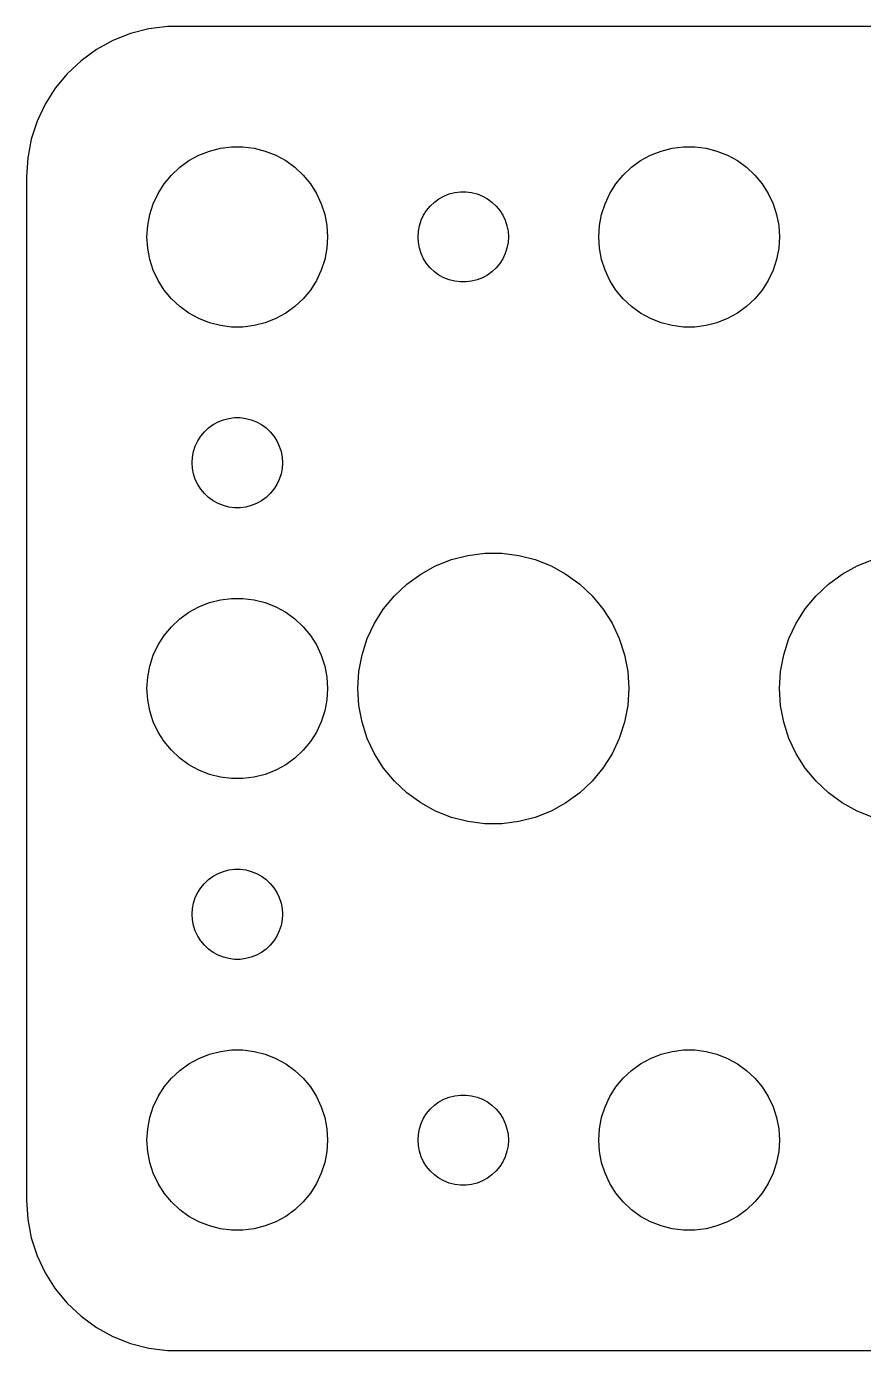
# Model space of a CAD drawing. Header units: metres. Extents: x -29.5 to 29.5, y 32 to 76.
# Drawn here: x -29.5 to -1.71, y 32.01 to 75.99 of the extents above; entities that cross this region are included whole.
import ezdxf

# ---------------------------------------------------------------- set-up
doc = ezdxf.new("R2010")
doc.units = ezdxf.units.M

msp = doc.modelspace()

# ---------------------------------------------------------------- linework, layer by layer
for p, q in [((-26.0451, 75.7553), (-26.6289, 75.5241)), ((-25.4369, 75.9114), (-26.0451, 75.7553)), ((-24.8139, 75.9901), (-25.4369, 75.9114)), ((24.8139, 75.9901), (-24.8139, 75.9901)), ((-27.1791, 75.2216), (-27.6871, 74.8526)), ((-26.6289, 75.5241), (-27.1791, 75.2216)), ((-27.6871, 74.8526), (-28.1448, 74.4227)), ((-28.1448, 74.4227), (-28.5451, 73.9389)), ((-28.5451, 73.9389), (-28.8815, 73.4088)), ((-28.8815, 73.4088), (-29.1489, 72.8406)), ((-29.1489, 72.8406), (-29.3429, 72.2434)), ((-29.3429, 72.2434), (-29.4606, 71.6267)), ((-24.1075, 71.533), (-23.7773, 71.7145)), ((-23.7773, 71.7145), (-23.427, 71.8532)), ((-23.427, 71.8532), (-23.0621, 71.9469)), ((-23.0621, 71.9469), (-22.6884, 71.9941)), ((-22.6884, 71.9941), (-22.3116, 71.9941)), ((-22.3116, 71.9941), (-21.9379, 71.9469)), ((-21.9379, 71.9469), (-21.5729, 71.8532)), ((-21.5729, 71.8532), (-21.2227, 71.7145)), ((-21.2227, 71.7145), (-20.8925, 71.533)), ((-9.10747, 71.533), (-8.77733, 71.7145)), ((-8.77733, 71.7145), (-8.42705, 71.8532)), ((-8.42705, 71.8532), (-8.06213, 71.9469)), ((-8.06213, 71.9469), (-7.68837, 71.9941)), ((-7.68837, 71.9941), (-7.31161, 71.9941)), ((-7.31161, 71.9941), (-6.93785, 71.9469)), ((-6.93785, 71.9469), (-6.57294, 71.8532)), ((-6.57294, 71.8532), (-6.22266, 71.7145)), ((-6.22266, 71.7145), (-5.89252, 71.533)), ((-29.4606, 71.6267), (-29.5, 71)), ((-24.6869, 71.0536), (-24.4123, 71.3115)), ((-24.4123, 71.3115), (-24.1075, 71.533)), ((-20.8925, 71.533), (-20.5877, 71.3115)), ((-20.5877, 71.3115), (-20.3131, 71.0536)), ((-9.6869, 71.0536), (-9.41226, 71.3115)), ((-9.41226, 71.3115), (-9.10747, 71.533)), ((-5.89252, 71.533), (-5.58772, 71.3115)), ((-5.58772, 71.3115), (-5.31308, 71.0536)), ((-29.5, 71), (-29.5, 37)), ((-24.927, 70.7634), (-24.6869, 71.0536)), ((-20.3131, 71.0536), (-20.0729, 70.7634)), ((-9.92705, 70.7634), (-9.6869, 71.0536)), ((-5.31308, 71.0536), (-5.07294, 70.7634)), ((-25.2893, 70.1044), (-25.1289, 70.4453)), ((-25.1289, 70.4453), (-24.927, 70.7634)), ((-20.0729, 70.7634), (-19.8711, 70.4453)), ((-19.8711, 70.4453), (-19.7107, 70.1044)), ((-15.6387, 70.3572), (-15.4635, 70.4266)), ((-15.4635, 70.4266), (-15.2811, 70.4734)), ((-15.2811, 70.4734), (-15.0942, 70.497)), ((-15.0942, 70.497), (-14.9058, 70.497)), ((-14.9058, 70.497), (-14.7189, 70.4734)), ((-14.7189, 70.4734), (-14.5365, 70.4266)), ((-14.5365, 70.4266), (-14.3613, 70.3572)), ((-10.2893, 70.1044), (-10.1289, 70.4453)), ((-10.1289, 70.4453), (-9.92705, 70.7634)), ((-5.07294, 70.7634), (-4.87108, 70.4453)), ((-4.87108, 70.4453), (-4.71066, 70.1044)), ((-25.4057, 69.7461), (-25.2893, 70.1044)), ((-19.7107, 70.1044), (-19.5942, 69.7461)), ((-16.2135, 69.8817), (-16.0934, 70.0268)), ((-16.0934, 70.0268), (-15.9561, 70.1558)), ((-15.9561, 70.1558), (-15.8037, 70.2665)), ((-15.8037, 70.2665), (-15.6387, 70.3572)), ((-14.3613, 70.3572), (-14.1963, 70.2665)), ((-14.1963, 70.2665), (-14.0439, 70.1558)), ((-14.0439, 70.1558), (-13.9065, 70.0268)), ((-13.9065, 70.0268), (-13.7865, 69.8817)), ((-10.4057, 69.7461), (-10.2893, 70.1044)), ((-4.71066, 70.1044), (-4.59424, 69.7461)), ((-25.4763, 69.376), (-25.4057, 69.7461)), ((-19.5942, 69.7461), (-19.5237, 69.376)), ((-16.4529, 69.373), (-16.3947, 69.5522)), ((-16.3947, 69.5522), (-16.3145, 69.7226)), ((-16.3145, 69.7226), (-16.2135, 69.8817)), ((-13.7865, 69.8817), (-13.6855, 69.7226)), ((-13.6855, 69.7226), (-13.6053, 69.5522)), ((-13.6053, 69.5522), (-13.5471, 69.373)), ((-10.4763, 69.376), (-10.4057, 69.7461)), ((-4.59424, 69.7461), (-4.52365, 69.376)), ((-25.5, 69), (-25.4763, 69.376)), ((-19.5237, 69.376), (-19.5, 69)), ((-16.5, 69), (-16.4882, 69.188)), ((-16.4882, 69.188), (-16.4529, 69.373)), ((-13.5471, 69.373), (-13.5118, 69.188)), ((-13.5118, 69.188), (-13.5, 69)), ((-10.5, 69), (-10.4763, 69.376)), ((-4.52365, 69.376), (-4.5, 69)), ((-25.4763, 68.624), (-25.5, 69)), ((-25.4057, 68.2539), (-25.4763, 68.624)), ((-19.5237, 68.624), (-19.5942, 68.2539)), ((-19.5, 69), (-19.5237, 68.624)), ((-16.4882, 68.812), (-16.5, 69)), ((-16.4529, 68.627), (-16.4882, 68.812)), ((-16.3947, 68.4478), (-16.4529, 68.627)), ((-13.5471, 68.627), (-13.6053, 68.4478)), ((-13.5118, 68.812), (-13.5471, 68.627)), ((-13.5, 69), (-13.5118, 68.812)), ((-10.4763, 68.624), (-10.5, 69)), ((-10.4057, 68.2539), (-10.4763, 68.624)), ((-4.52365, 68.624), (-4.59424, 68.2539)), ((-4.5, 69), (-4.52365, 68.624)), ((-25.2893, 67.8956), (-25.4057, 68.2539)), ((-19.5942, 68.2539), (-19.7107, 67.8956)), ((-16.3145, 68.2774), (-16.3947, 68.4478)), ((-16.2135, 68.1183), (-16.3145, 68.2774)), ((-13.6855, 68.2774), (-13.7865, 68.1183)), ((-13.6053, 68.4478), (-13.6855, 68.2774)), ((-10.2893, 67.8956), (-10.4057, 68.2539)), ((-4.59424, 68.2539), (-4.71066, 67.8956)), ((-25.1289, 67.5547), (-25.2893, 67.8956)), ((-19.7107, 67.8956), (-19.8711, 67.5547)), ((-16.0934, 67.9732), (-16.2135, 68.1183)), ((-15.9561, 67.8442), (-16.0934, 67.9732)), ((-15.8037, 67.7335), (-15.9561, 67.8442)), ((-15.6387, 67.6427), (-15.8037, 67.7335)), ((-14.1963, 67.7335), (-14.3613, 67.6427)), ((-14.0439, 67.8442), (-14.1963, 67.7335)), ((-13.9065, 67.9732), (-14.0439, 67.8442)), ((-13.7865, 68.1183), (-13.9065, 67.9732)), ((-10.1289, 67.5547), (-10.2893, 67.8956)), ((-4.71066, 67.8956), (-4.87108, 67.5547)), ((-24.927, 67.2366), (-25.1289, 67.5547)), ((-19.8711, 67.5547), (-20.0729, 67.2366)), ((-15.4635, 67.5734), (-15.6387, 67.6427)), ((-15.2811, 67.5266), (-15.4635, 67.5734)), ((-15.0942, 67.5029), (-15.2811, 67.5266)), ((-14.9058, 67.5029), (-15.0942, 67.5029)), ((-14.7189, 67.5266), (-14.9058, 67.5029)), ((-14.5365, 67.5734), (-14.7189, 67.5266)), ((-14.3613, 67.6427), (-14.5365, 67.5734)), ((-9.92705, 67.2366), (-10.1289, 67.5547)), ((-4.87108, 67.5547), (-5.07294, 67.2366)), ((-24.6869, 66.9464), (-24.927, 67.2366)), ((-24.4123, 66.6884), (-24.6869, 66.9464)), ((-20.3131, 66.9464), (-20.5877, 66.6884)), ((-20.0729, 67.2366), (-20.3131, 66.9464)), ((-9.6869, 66.9464), (-9.92705, 67.2366)), ((-9.41226, 66.6884), (-9.6869, 66.9464)), ((-5.31308, 66.9464), (-5.58772, 66.6884)), ((-5.07294, 67.2366), (-5.31308, 66.9464)), ((-24.1075, 66.467), (-24.4123, 66.6884)), ((-23.7773, 66.2855), (-24.1075, 66.467)), ((-20.8925, 66.467), (-21.2227, 66.2855)), ((-20.5877, 66.6884), (-20.8925, 66.467)), ((-9.10747, 66.467), (-9.41226, 66.6884)), ((-8.77733, 66.2855), (-9.10747, 66.467)), ((-5.89252, 66.467), (-6.22266, 66.2855)), ((-5.58772, 66.6884), (-5.89252, 66.467)), ((-23.427, 66.1468), (-23.7773, 66.2855)), ((-23.0621, 66.0531), (-23.427, 66.1468)), ((-22.6884, 66.0059), (-23.0621, 66.0531)), ((-22.3116, 66.0059), (-22.6884, 66.0059)), ((-21.9379, 66.0531), (-22.3116, 66.0059)), ((-21.5729, 66.1468), (-21.9379, 66.0531)), ((-21.2227, 66.2855), (-21.5729, 66.1468)), ((-8.42705, 66.1468), (-8.77733, 66.2855)), ((-8.06213, 66.0531), (-8.42705, 66.1468)), ((-7.68837, 66.0059), (-8.06213, 66.0531)), ((-7.31161, 66.0059), (-7.68837, 66.0059)), ((-6.93785, 66.0531), (-7.31161, 66.0059)), ((-6.57294, 66.1468), (-6.93785, 66.0531)), ((-6.22266, 66.2855), (-6.57294, 66.1468)), ((-23.1387, 62.8572), (-22.9635, 62.9266)), ((-22.9635, 62.9266), (-22.7811, 62.9734)), ((-22.7811, 62.9734), (-22.5942, 62.997)), ((-22.5942, 62.997), (-22.4058, 62.997)), ((-22.4058, 62.997), (-22.2189, 62.9734)), ((-22.2189, 62.9734), (-22.0365, 62.9266)), ((-22.0365, 62.9266), (-21.8613, 62.8572)), ((-23.7135, 62.3817), (-23.5934, 62.5268)), ((-23.5934, 62.5268), (-23.4561, 62.6558)), ((-23.4561, 62.6558), (-23.3037, 62.7665)), ((-23.3037, 62.7665), (-23.1387, 62.8572)), ((-21.8613, 62.8572), (-21.6963, 62.7665)), ((-21.6963, 62.7665), (-21.5439, 62.6558)), ((-21.5439, 62.6558), (-21.4065, 62.5268)), ((-21.4065, 62.5268), (-21.2865, 62.3817)), ((-23.9529, 61.873), (-23.8947, 62.0522)), ((-23.8947, 62.0522), (-23.8145, 62.2226)), ((-23.8145, 62.2226), (-23.7135, 62.3817)), ((-21.2865, 62.3817), (-21.1855, 62.2226)), ((-21.1855, 62.2226), (-21.1053, 62.0522)), ((-21.1053, 62.0522), (-21.0471, 61.873)), ((-24, 61.5), (-23.9882, 61.688)), ((-23.9882, 61.688), (-23.9529, 61.873)), ((-21.0471, 61.873), (-21.0118, 61.688)), ((-21.0118, 61.688), (-21, 61.5)), ((-23.9882, 61.312), (-24, 61.5)), ((-23.9529, 61.127), (-23.9882, 61.312)), ((-21.0118, 61.312), (-21.0471, 61.127)), ((-21, 61.5), (-21.0118, 61.312)), ((-23.8947, 60.9478), (-23.9529, 61.127)), ((-23.8145, 60.7774), (-23.8947, 60.9478)), ((-23.7135, 60.6183), (-23.8145, 60.7774)), ((-21.1855, 60.7774), (-21.2865, 60.6183)), ((-21.1053, 60.9478), (-21.1855, 60.7774)), ((-21.0471, 61.127), (-21.1053, 60.9478)), ((-23.5934, 60.4732), (-23.7135, 60.6183)), ((-23.4561, 60.3442), (-23.5934, 60.4732)), ((-23.3037, 60.2335), (-23.4561, 60.3442)), ((-21.5439, 60.3442), (-21.6963, 60.2335)), ((-21.4065, 60.4732), (-21.5439, 60.3442)), ((-21.2865, 60.6183), (-21.4065, 60.4732)), ((-23.1387, 60.1427), (-23.3037, 60.2335)), ((-22.9635, 60.0734), (-23.1387, 60.1427)), ((-22.7811, 60.0266), (-22.9635, 60.0734)), ((-22.5942, 60.0029), (-22.7811, 60.0266)), ((-22.4058, 60.0029), (-22.5942, 60.0029)), ((-22.2189, 60.0266), (-22.4058, 60.0029)), ((-22.0365, 60.0734), (-22.2189, 60.0266)), ((-21.8613, 60.1427), (-22.0365, 60.0734)), ((-21.6963, 60.2335), (-21.8613, 60.1427)), ((-16.4112, 57.7995), (-15.916, 58.0717)), ((-15.916, 58.0717), (-15.3906, 58.2797)), ((-15.3906, 58.2797), (-14.8432, 58.4203)), ((-14.8432, 58.4203), (-14.2825, 58.4911)), ((-14.2825, 58.4911), (-13.7174, 58.4911)), ((-13.7174, 58.4911), (-13.1568, 58.4203)), ((-13.1568, 58.4203), (-12.6094, 58.2797)), ((-12.6094, 58.2797), (-12.084, 58.0717)), ((-12.084, 58.0717), (-11.5888, 57.7995)), ((-2.41121, 57.7995), (-1.916, 58.0717)), ((-1.916, 58.0717), (-1.39056, 58.2797)), ((-16.8684, 57.4673), (-16.4112, 57.7995)), ((-11.5888, 57.7995), (-11.1316, 57.4673)), ((-2.86839, 57.4673), (-2.41121, 57.7995)), ((-17.2803, 57.0805), (-16.8684, 57.4673)), ((-11.1316, 57.4673), (-10.7196, 57.0805)), ((-3.28035, 57.0805), (-2.86839, 57.4673)), ((-23.7773, 56.7145), (-23.427, 56.8532)), ((-23.427, 56.8532), (-23.0621, 56.9469)), ((-23.0621, 56.9469), (-22.6884, 56.9941)), ((-22.6884, 56.9941), (-22.3116, 56.9941)), ((-22.3116, 56.9941), (-21.9379, 56.9469)), ((-21.9379, 56.9469), (-21.5729, 56.8532)), ((-21.5729, 56.8532), (-21.2227, 56.7145)), ((-17.6406, 56.645), (-17.2803, 57.0805)), ((-10.7196, 57.0805), (-10.3594, 56.645)), ((-3.64056, 56.645), (-3.28035, 57.0805)), ((-24.6869, 56.0536), (-24.4123, 56.3115)), ((-24.4123, 56.3115), (-24.1075, 56.533)), ((-24.1075, 56.533), (-23.7773, 56.7145)), ((-21.2227, 56.7145), (-20.8925, 56.533)), ((-20.8925, 56.533), (-20.5877, 56.3115)), ((-20.5877, 56.3115), (-20.3131, 56.0536)), ((-17.9434, 56.1679), (-17.6406, 56.645)), ((-10.3594, 56.645), (-10.0566, 56.1679)), ((-3.94337, 56.1679), (-3.64056, 56.645)), ((-24.927, 55.7634), (-24.6869, 56.0536)), ((-20.3131, 56.0536), (-20.0729, 55.7634)), ((-18.184, 55.6566), (-17.9434, 56.1679)), ((-10.0566, 56.1679), (-9.81599, 55.6566)), ((-4.18399, 55.6566), (-3.94337, 56.1679)), ((-25.2893, 55.1044), (-25.1289, 55.4453)), ((-25.1289, 55.4453), (-24.927, 55.7634)), ((-20.0729, 55.7634), (-19.8711, 55.4453)), ((-19.8711, 55.4453), (-19.7107, 55.1044)), ((-18.3586, 55.1191), (-18.184, 55.6566)), ((-9.81599, 55.6566), (-9.64137, 55.1191)), ((-4.35861, 55.1191), (-4.18399, 55.6566)), ((-25.4057, 54.7461), (-25.2893, 55.1044)), ((-19.7107, 55.1044), (-19.5942, 54.7461)), ((-18.4645, 54.564), (-18.3586, 55.1191)), ((-9.64137, 55.1191), (-9.53548, 54.564)), ((-4.46451, 54.564), (-4.35861, 55.1191)), ((-25.4763, 54.376), (-25.4057, 54.7461)), ((-19.5942, 54.7461), (-19.5237, 54.376)), ((-18.5, 54), (-18.4645, 54.564)), ((-9.53548, 54.564), (-9.5, 54)), ((-4.5, 54), (-4.46451, 54.564)), ((-25.5, 54), (-25.4763, 54.376)), ((-19.5237, 54.376), (-19.5, 54)), ((-25.4763, 53.624), (-25.5, 54)), ((-19.5, 54), (-19.5237, 53.624)), ((-18.4645, 53.436), (-18.5, 54)), ((-9.5, 54), (-9.53548, 53.436)), ((-4.46451, 53.436), (-4.5, 54)), ((-25.4057, 53.2539), (-25.4763, 53.624)), ((-25.2893, 52.8956), (-25.4057, 53.2539)), ((-19.5942, 53.2539), (-19.7107, 52.8956)), ((-19.5237, 53.624), (-19.5942, 53.2539)), ((-18.3586, 52.8809), (-18.4645, 53.436)), ((-9.53548, 53.436), (-9.64137, 52.8809)), ((-4.35861, 52.8809), (-4.46451, 53.436)), ((-25.1289, 52.5547), (-25.2893, 52.8956)), ((-19.7107, 52.8956), (-19.8711, 52.5547)), ((-18.184, 52.3434), (-18.3586, 52.8809)), ((-9.64137, 52.8809), (-9.81599, 52.3434)), ((-4.18399, 52.3434), (-4.35861, 52.8809)), ((-24.927, 52.2366), (-25.1289, 52.5547)), ((-19.8711, 52.5547), (-20.0729, 52.2366)), ((-17.9434, 51.8321), (-18.184, 52.3434)), ((-9.81599, 52.3434), (-10.0566, 51.8321)), ((-3.94337, 51.8321), (-4.18399, 52.3434)), ((-24.6869, 51.9464), (-24.927, 52.2366)), ((-24.4123, 51.6885), (-24.6869, 51.9464)), ((-20.3131, 51.9464), (-20.5877, 51.6885)), ((-20.0729, 52.2366), (-20.3131, 51.9464)), ((-24.1075, 51.467), (-24.4123, 51.6885)), ((-23.7773, 51.2855), (-24.1075, 51.467)), ((-20.8925, 51.467), (-21.2227, 51.2855)), ((-20.5877, 51.6885), (-20.8925, 51.467)), ((-17.6406, 51.355), (-17.9434, 51.8321)), ((-10.0566, 51.8321), (-10.3594, 51.355)), ((-3.64056, 51.355), (-3.94337, 51.8321)), ((-23.427, 51.1468), (-23.7773, 51.2855)), ((-23.0621, 51.0531), (-23.427, 51.1468)), ((-22.6884, 51.0059), (-23.0621, 51.0531)), ((-21.9379, 51.0531), (-22.3116, 51.0059)), ((-21.5729, 51.1468), (-21.9379, 51.0531)), ((-21.2227, 51.2855), (-21.5729, 51.1468)), ((-17.2803, 50.9195), (-17.6406, 51.355)), ((-10.3594, 51.355), (-10.7196, 50.9195)), ((-3.28035, 50.9195), (-3.64056, 51.355)), ((-22.3116, 51.0059), (-22.6884, 51.0059)), ((-16.8684, 50.5327), (-17.2803, 50.9195)), ((-10.7196, 50.9195), (-11.1316, 50.5327)), ((-2.86839, 50.5327), (-3.28035, 50.9195)), ((-16.4112, 50.2005), (-16.8684, 50.5327)), ((-15.916, 49.9283), (-16.4112, 50.2005)), ((-11.5888, 50.2005), (-12.084, 49.9283)), ((-11.1316, 50.5327), (-11.5888, 50.2005)), ((-2.41121, 50.2005), (-2.86839, 50.5327)), ((-1.916, 49.9283), (-2.41121, 50.2005)), ((-15.3906, 49.7203), (-15.916, 49.9283)), ((-14.8432, 49.5797), (-15.3906, 49.7203)), ((-12.6094, 49.7203), (-13.1568, 49.5797)), ((-12.084, 49.9283), (-12.6094, 49.7203)), ((-1.39056, 49.7203), (-1.916, 49.9283)), ((-14.2825, 49.5089), (-14.8432, 49.5797)), ((-13.7174, 49.5089), (-14.2825, 49.5089)), ((-13.1568, 49.5797), (-13.7174, 49.5089)), ((-22.9635, 47.9266), (-22.7811, 47.9734)), ((-22.7811, 47.9734), (-22.5942, 47.9971)), ((-22.5942, 47.9971), (-22.4058, 47.9971)), ((-22.4058, 47.9971), (-22.2189, 47.9734)), ((-22.2189, 47.9734), (-22.0365, 47.9266)), ((-23.7135, 47.3817), (-23.5934, 47.5268)), ((-23.5934, 47.5268), (-23.4561, 47.6558)), ((-23.4561, 47.6558), (-23.3037, 47.7665)), ((-23.3037, 47.7665), (-23.1387, 47.8573)), ((-23.1387, 47.8573), (-22.9635, 47.9266)), ((-22.0365, 47.9266), (-21.8613, 47.8573)), ((-21.8613, 47.8573), (-21.6963, 47.7665)), ((-21.6963, 47.7665), (-21.5439, 47.6558)), ((-21.5439, 47.6558), (-21.4065, 47.5268)), ((-21.4065, 47.5268), (-21.2865, 47.3817)), ((-23.8947, 47.0522), (-23.8145, 47.2226)), ((-23.8145, 47.2226), (-23.7135, 47.3817)), ((-21.2865, 47.3817), (-21.1855, 47.2226)), ((-21.1855, 47.2226), (-21.1053, 47.0522)), ((-24, 46.5), (-23.9882, 46.688)), ((-23.9882, 46.688), (-23.9529, 46.873)), ((-23.9529, 46.873), (-23.8947, 47.0522)), ((-21.1053, 47.0522), (-21.0471, 46.873)), ((-21.0471, 46.873), (-21.0118, 46.688)), ((-21.0118, 46.688), (-21, 46.5)), ((-23.9882, 46.312), (-24, 46.5)), ((-23.9529, 46.127), (-23.9882, 46.312)), ((-21.0118, 46.312), (-21.0471, 46.127)), ((-21, 46.5), (-21.0118, 46.312)), ((-23.8947, 45.9478), (-23.9529, 46.127)), ((-23.8145, 45.7774), (-23.8947, 45.9478)), ((-23.7135, 45.6183), (-23.8145, 45.7774)), ((-21.1855, 45.7774), (-21.2865, 45.6183)), ((-21.1053, 45.9478), (-21.1855, 45.7774)), ((-21.0471, 46.127), (-21.1053, 45.9478)), ((-23.5934, 45.4732), (-23.7135, 45.6183)), ((-23.4561, 45.3442), (-23.5934, 45.4732)), ((-23.3037, 45.2335), (-23.4561, 45.3442)), ((-21.5439, 45.3442), (-21.6963, 45.2335)), ((-21.4065, 45.4732), (-21.5439, 45.3442)), ((-21.2865, 45.6183), (-21.4065, 45.4732)), ((-23.1387, 45.1428), (-23.3037, 45.2335)), ((-22.9635, 45.0734), (-23.1387, 45.1428)), ((-22.7811, 45.0266), (-22.9635, 45.0734)), ((-22.5942, 45.003), (-22.7811, 45.0266)), ((-22.4058, 45.003), (-22.5942, 45.003)), ((-22.2189, 45.0266), (-22.4058, 45.003)), ((-22.0365, 45.0734), (-22.2189, 45.0266)), ((-21.8613, 45.1428), (-22.0365, 45.0734)), ((-21.6963, 45.2335), (-21.8613, 45.1428)), ((-23.7773, 41.7145), (-23.427, 41.8532)), ((-23.427, 41.8532), (-23.0621, 41.9469)), ((-23.0621, 41.9469), (-22.6884, 41.9941)), ((-22.6884, 41.9941), (-22.3116, 41.9941)), ((-22.3116, 41.9941), (-21.9379, 41.9469)), ((-21.9379, 41.9469), (-21.5729, 41.8532)), ((-21.5729, 41.8532), (-21.2227, 41.7145)), ((-8.77733, 41.7145), (-8.42705, 41.8532)), ((-8.42705, 41.8532), (-8.06213, 41.9469)), ((-8.06213, 41.9469), (-7.68837, 41.9941)), ((-7.68837, 41.9941), (-7.31161, 41.9941)), ((-7.31161, 41.9941), (-6.93785, 41.9469)), ((-6.93785, 41.9469), (-6.57294, 41.8532)), ((-6.57294, 41.8532), (-6.22266, 41.7145)), ((-24.4123, 41.3116), (-24.1075, 41.533)), ((-24.1075, 41.533), (-23.7773, 41.7145)), ((-21.2227, 41.7145), (-20.8925, 41.533)), ((-20.8925, 41.533), (-20.5877, 41.3116)), ((-9.41226, 41.3116), (-9.10747, 41.533)), ((-9.10747, 41.533), (-8.77733, 41.7145)), ((-6.22266, 41.7145), (-5.89252, 41.533)), ((-5.89252, 41.533), (-5.58772, 41.3116)), ((-24.927, 40.7634), (-24.6869, 41.0536)), ((-24.6869, 41.0536), (-24.4123, 41.3116)), ((-20.5877, 41.3116), (-20.3131, 41.0536)), ((-20.3131, 41.0536), (-20.0729, 40.7634)), ((-9.92705, 40.7634), (-9.6869, 41.0536)), ((-9.6869, 41.0536), (-9.41226, 41.3116)), ((-5.58772, 41.3116), (-5.31308, 41.0536)), ((-5.31308, 41.0536), (-5.07294, 40.7634)), ((-25.1289, 40.4453), (-24.927, 40.7634)), ((-20.0729, 40.7634), (-19.8711, 40.4453)), ((-15.4635, 40.4266), (-15.2811, 40.4734)), ((-15.2811, 40.4734), (-15.0942, 40.4971)), ((-15.0942, 40.4971), (-14.9058, 40.4971)), ((-14.9058, 40.4971), (-14.7189, 40.4734)), ((-14.7189, 40.4734), (-14.5365, 40.4266)), ((-10.1289, 40.4453), (-9.92705, 40.7634)), ((-5.07294, 40.7634), (-4.87108, 40.4453)), ((-25.4057, 39.7461), (-25.2893, 40.1044)), ((-25.2893, 40.1044), (-25.1289, 40.4453)), ((-19.8711, 40.4453), (-19.7107, 40.1044)), ((-19.7107, 40.1044), (-19.5942, 39.7461)), ((-16.2135, 39.8817), (-16.0934, 40.0268)), ((-16.0934, 40.0268), (-15.9561, 40.1558)), ((-15.9561, 40.1558), (-15.8037, 40.2665)), ((-15.8037, 40.2665), (-15.6387, 40.3573)), ((-15.6387, 40.3573), (-15.4635, 40.4266)), ((-14.5365, 40.4266), (-14.3613, 40.3573)), ((-14.3613, 40.3573), (-14.1963, 40.2665)), ((-14.1963, 40.2665), (-14.0439, 40.1558)), ((-14.0439, 40.1558), (-13.9065, 40.0268)), ((-13.9065, 40.0268), (-13.7865, 39.8817)), ((-10.4057, 39.7461), (-10.2893, 40.1044)), ((-10.2893, 40.1044), (-10.1289, 40.4453)), ((-4.87108, 40.4453), (-4.71066, 40.1044)), ((-4.71066, 40.1044), (-4.59424, 39.7461)), ((-25.4763, 39.376), (-25.4057, 39.7461)), ((-19.5942, 39.7461), (-19.5237, 39.376)), ((-16.3947, 39.5522), (-16.3145, 39.7226)), ((-16.3145, 39.7226), (-16.2135, 39.8817)), ((-13.7865, 39.8817), (-13.6855, 39.7226)), ((-13.6855, 39.7226), (-13.6053, 39.5522)), ((-10.4763, 39.376), (-10.4057, 39.7461)), ((-4.59424, 39.7461), (-4.52365, 39.376)), ((-25.5, 39), (-25.4763, 39.376)), ((-19.5237, 39.376), (-19.5, 39)), ((-16.5, 39), (-16.4882, 39.188)), ((-16.4882, 39.188), (-16.4529, 39.373)), ((-16.4529, 39.373), (-16.3947, 39.5522)), ((-13.6053, 39.5522), (-13.5471, 39.373)), ((-13.5471, 39.373), (-13.5118, 39.188)), ((-13.5118, 39.188), (-13.5, 39)), ((-10.5, 39), (-10.4763, 39.376)), ((-4.52365, 39.376), (-4.5, 39)), ((-25.4763, 38.624), (-25.5, 39)), ((-19.5, 39), (-19.5237, 38.624)), ((-16.4882, 38.812), (-16.5, 39)), ((-16.4529, 38.627), (-16.4882, 38.812)), ((-13.5118, 38.812), (-13.5471, 38.627)), ((-13.5, 39), (-13.5118, 38.812)), ((-10.4763, 38.624), (-10.5, 39)), ((-4.5, 39), (-4.52365, 38.624)), ((-25.4057, 38.2539), (-25.4763, 38.624)), ((-19.5237, 38.624), (-19.5942, 38.2539)), ((-16.3947, 38.4478), (-16.4529, 38.627)), ((-16.3145, 38.2774), (-16.3947, 38.4478)), ((-16.2135, 38.1183), (-16.3145, 38.2774)), ((-13.6855, 38.2774), (-13.7865, 38.1183)), ((-13.6053, 38.4478), (-13.6855, 38.2774)), ((-13.5471, 38.627), (-13.6053, 38.4478)), ((-10.4057, 38.2539), (-10.4763, 38.624)), ((-4.52365, 38.624), (-4.59424, 38.2539)), ((-25.2893, 37.8956), (-25.4057, 38.2539)), ((-25.1289, 37.5547), (-25.2893, 37.8956)), ((-19.7107, 37.8956), (-19.8711, 37.5547)), ((-19.5942, 38.2539), (-19.7107, 37.8956)), ((-16.0934, 37.9732), (-16.2135, 38.1183)), ((-15.9561, 37.8442), (-16.0934, 37.9732)), ((-15.8037, 37.7335), (-15.9561, 37.8442)), ((-14.0439, 37.8442), (-14.1963, 37.7335)), ((-13.9065, 37.9732), (-14.0439, 37.8442)), ((-13.7865, 38.1183), (-13.9065, 37.9732)), ((-10.2893, 37.8956), (-10.4057, 38.2539)), ((-10.1289, 37.5547), (-10.2893, 37.8956)), ((-4.71066, 37.8956), (-4.87108, 37.5547)), ((-4.59424, 38.2539), (-4.71066, 37.8956)), ((-24.927, 37.2366), (-25.1289, 37.5547)), ((-19.8711, 37.5547), (-20.0729, 37.2366)), ((-15.6387, 37.6428), (-15.8037, 37.7335)), ((-15.4635, 37.5734), (-15.6387, 37.6428)), ((-15.2811, 37.5266), (-15.4635, 37.5734)), ((-15.0942, 37.503), (-15.2811, 37.5266)), ((-14.9058, 37.503), (-15.0942, 37.503)), ((-14.7189, 37.5266), (-14.9058, 37.503)), ((-14.5365, 37.5734), (-14.7189, 37.5266)), ((-14.3613, 37.6428), (-14.5365, 37.5734)), ((-14.1963, 37.7335), (-14.3613, 37.6428)), ((-9.92705, 37.2366), (-10.1289, 37.5547)), ((-4.87108, 37.5547), (-5.07294, 37.2366)), ((-29.5, 37), (-29.4606, 36.3733)), ((-24.6869, 36.9464), (-24.927, 37.2366)), ((-24.4123, 36.6885), (-24.6869, 36.9464)), ((-20.3131, 36.9464), (-20.5877, 36.6885)), ((-20.0729, 37.2366), (-20.3131, 36.9464)), ((-9.6869, 36.9464), (-9.92705, 37.2366)), ((-9.41226, 36.6885), (-9.6869, 36.9464)), ((-5.31308, 36.9464), (-5.58772, 36.6885)), ((-5.07294, 37.2366), (-5.31308, 36.9464)), ((-24.1075, 36.467), (-24.4123, 36.6885)), ((-20.5877, 36.6885), (-20.8925, 36.467)), ((-9.10747, 36.467), (-9.41226, 36.6885)), ((-5.58772, 36.6885), (-5.89252, 36.467)), ((-29.4606, 36.3733), (-29.3429, 35.7566)), ((-23.7773, 36.2855), (-24.1075, 36.467)), ((-23.427, 36.1468), (-23.7773, 36.2855)), ((-23.0621, 36.0531), (-23.427, 36.1468)), ((-21.5729, 36.1468), (-21.9379, 36.0531)), ((-21.2227, 36.2855), (-21.5729, 36.1468)), ((-20.8925, 36.467), (-21.2227, 36.2855)), ((-8.77733, 36.2855), (-9.10747, 36.467)), ((-8.42705, 36.1468), (-8.77733, 36.2855)), ((-8.06213, 36.0531), (-8.42705, 36.1468)), ((-6.57294, 36.1468), (-6.93785, 36.0531)), ((-6.22266, 36.2855), (-6.57294, 36.1468)), ((-5.89252, 36.467), (-6.22266, 36.2855)), ((-29.3429, 35.7566), (-29.1489, 35.1594)), ((-22.6884, 36.0059), (-23.0621, 36.0531)), ((-22.3116, 36.0059), (-22.6884, 36.0059)), ((-21.9379, 36.0531), (-22.3116, 36.0059)), ((-7.68837, 36.0059), (-8.06213, 36.0531)), ((-7.31161, 36.0059), (-7.68837, 36.0059)), ((-6.93785, 36.0531), (-7.31161, 36.0059)), ((-29.1489, 35.1594), (-28.8815, 34.5912)), ((-28.8815, 34.5912), (-28.5451, 34.0611)), ((-28.5451, 34.0611), (-28.1448, 33.5773)), ((-28.1448, 33.5773), (-27.6871, 33.1474)), ((-27.6871, 33.1474), (-27.1791, 32.7784)), ((-27.1791, 32.7784), (-26.6289, 32.4759)), ((-26.6289, 32.4759), (-26.0451, 32.2447)), ((-26.0451, 32.2447), (-25.4369, 32.0886)), ((-25.4369, 32.0886), (-24.8139, 32.0099)), ((-24.8139, 32.0099), (24.8139, 32.0099))]:
    msp.add_line(p, q)

doc.saveas('drawing.dxf')
